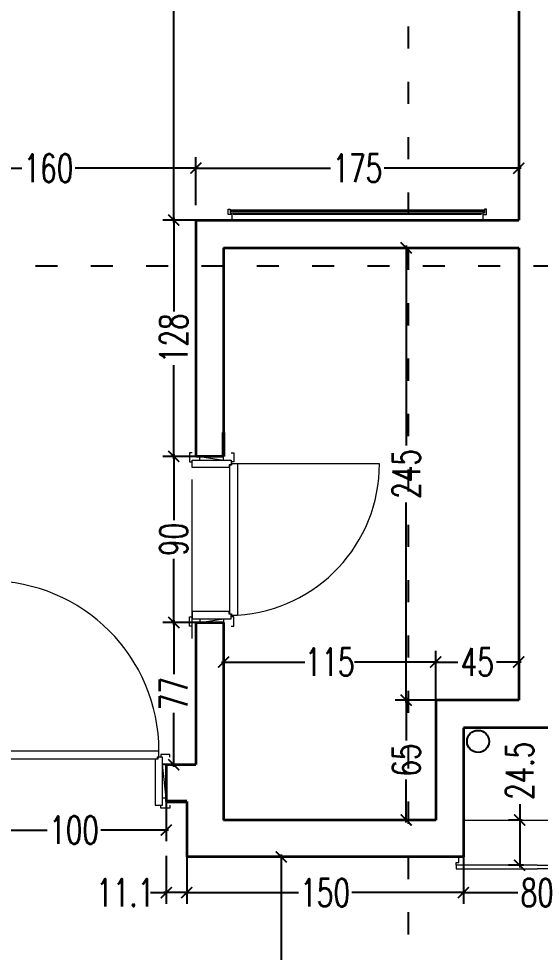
# Model space of a CAD drawing. Header units: centimetres. Extents: x -3207095 to 15275363, y -32656 to 4798027.
# Drawn here: x 694137 to 694420, y 4471626 to 4472132 of the extents above; entities that cross this region are included whole.
import ezdxf

# ---------------------------------------------------------------- set-up
doc = ezdxf.new("R2010")
doc.units = ezdxf.units.CM
doc.linetypes.add('ACAD_ISO03W100', pattern=[30, 12, -18])
doc.linetypes.add('DUZ', pattern=[500, 500])
doc.layers.get('0').update_dxf_attribs({"color": 1, "linetype": 'DUZ'})
for name, color, linetype in [('0 MC MAHAL', 94, 'Continuous'), ('DIM', 1, 'DUZ'), ('TESİSAT', 57, 'Continuous')]:
    doc.layers.add(name, color=color, linetype=linetype)
for name, color, linetype, lineweight in [('DUV', 220, 'Continuous', 50), ('DUVAR', 7, 'Continuous', 35), ('FE_MOBTEF.2', 33, 'Continuous', 18), ('KAPEN', 151, 'Continuous', 9)]:
    doc.layers.add(name, color=color, linetype=linetype, lineweight=lineweight)
doc.styles.add('DIM', font='ROMANSTW.SHX', dxfattribs={"width": 0.7})
doc.dimstyles.new('1_100', dxfattribs={"dimtxt": 15, "dimasz": 6, "dimexe": 6, "dimexo": 0, "dimgap": 2, "dimtad": 0, "dimdec": 1, "dimzin": 11, "dimdsep": 46, "dimtxsty": 'DIM', "dimblk": 'ARCHTICK', "dimcen": 3, "dimdle": 1.25, "dimclrt": 2, "dimadec": 0, "dimazin": 0, "dimtfac": 1.25, "dimtdec": 1, "dimtix": 1, "dimtofl": 0, "dimtmove": 1, "dimatfit": 3, "dimldrblk": 'ARCHTICK', "dimfxl": 20, "dimfxlon": 1, "dimtolj": 1, "dimtzin": 0, "dimarcsym": 0})

# ---------------------------------------------------------------- blocks, each defined once
blk = doc.blocks.new('new block')
at = {"layer": 'KAPEN'}
for p, q in [((105202.0528, 48261.8596), (105202.0198, 48261.8596)), ((105202.0528, 48261.8526), (105202.0528, 48261.8596)), ((105202.0628, 48261.8526), (105202.0528, 48261.8526)), ((105202.0628, 48261.0466), (105202.0628, 48261.8526)), ((105201.2498, 48261.0396), (105202.0528, 48261.0396)), ((105202.0528, 48261.0466), (105202.0628, 48261.0466)), ((105202.0528, 48261.0396), (105202.0528, 48261.0466))]:
    blk.add_line(p, q, dxfattribs=at)
for points in [[(105202.0548, 48261.9196), (105202.0398, 48261.9196), (105202.0398, 48261.8696), (105202.0548, 48261.8696)], [(105202.2248, 48261.8796), (105202.2248, 48261.8996), (105202.0948, 48261.8796), (105202.0948, 48261.8996)], [(105202.2648, 48261.9196), (105202.2798, 48261.9196), (105202.2798, 48261.8696), (105202.2648, 48261.8696)], [(105202.0198, 48261.0396), (105202.0198, 48261.8596)], [(105202.0548, 48260.9796), (105202.0398, 48260.9796), (105202.0398, 48261.0296), (105202.0548, 48261.0296)], [(105202.2248, 48261.0196), (105202.2248, 48260.9996), (105202.0948, 48261.0196), (105202.0948, 48260.9996)], [(105202.2648, 48260.9796), (105202.2798, 48260.9796), (105202.2798, 48261.0296), (105202.2648, 48261.0296)]]:
    blk.add_lwpolyline(points, dxfattribs=at)
for points in [[(105202.0548, 48261.8796), (105202.0548, 48261.8546), (105202.0648, 48261.8546), (105202.0648, 48261.8396), (105202.2648, 48261.8396), (105202.2648, 48261.8796)], [(105202.0548, 48261.0196), (105202.0548, 48261.0446), (105202.0648, 48261.0446), (105202.0648, 48261.0596), (105202.2648, 48261.0596), (105202.2648, 48261.0196)]]:
    blk.add_lwpolyline(points, close=True, dxfattribs=at)
blk.add_arc((105202.0715, 48261.0396), 0.8216, 93.6023, 180, dxfattribs=at)
blk = doc.blocks.new('K210')
for p, q in [((0.04, 0.985), (0.04, 0.032)), ((0.96, 0.032), (0.96, 0.065)), ((0.04, 0.032), (0.047, 0.032)), ((0.047, 0.032), (0.047, 0.022)), ((0.047, 0.022), (0.953, 0.022)), ((0.953, 0.032), (0.96, 0.032)), ((0.953, 0.022), (0.953, 0.032))]:
    blk.add_line(p, q)
for points in [[(0.04, 0.065), (0.96, 0.065)], [(-0.02, 0.03), (-0.02, 0.045), (0.03, 0.045), (0.03, 0.03)], [(1.02, 0.03), (1.02, 0.045), (0.97, 0.045), (0.97, 0.03)], [(0.02, -0.19), (0, -0.19), (0.02, -0.01), (0, -0.01)], [(0.98, -0.19), (1, -0.19), (0.98, -0.01), (1, -0.01)], [(-0.02, -0.23), (-0.02, -0.245), (0.03, -0.245), (0.03, -0.23)], [(1.02, -0.23), (1.02, -0.245), (0.97, -0.245), (0.97, -0.23)]]:
    blk.add_lwpolyline(points)
for points in [[(0.02, 0.03), (0.045, 0.03), (0.045, 0.02), (0.06, 0.02), (0.06, -0.23), (0.02, -0.23)], [(0.98, 0.03), (0.955, 0.03), (0.955, 0.02), (0.94, 0.02), (0.94, -0.23), (0.98, -0.23)]]:
    blk.add_lwpolyline(points, close=True)
blk.add_arc((0.04, 0.065), 0.92, 0, 90)
blk = doc.blocks.new('rgtkjıtdkfgölv')
at = {"layer": 'FE_MOBTEF.2'}
for p, q in [((104445.9076, 48877.9319), (104445.9076, 48877.9619)), ((104447.2679, 48877.9319), (104447.2679, 48877.9619)), ((104445.9079, 48877.9319), (104445.8879, 48877.9319)), ((104445.8879, 48877.9319), (104445.8879, 48877.9019)), ((104445.8879, 48877.9019), (104445.8979, 48877.9019)), ((104445.8979, 48877.9139), (104445.8979, 48877.9219)), ((104445.8979, 48877.9219), (104447.2779, 48877.9219)), ((104445.8979, 48877.9219), (104445.9079, 48877.9219)), ((104445.8979, 48877.9019), (104445.8979, 48877.9219)), ((104445.8979, 48877.9079), (104445.8979, 48877.9139)), ((104445.8979, 48877.9139), (104447.2779, 48877.9139)), ((104447.2779, 48877.9139), (104445.8979, 48877.9139)), ((104447.2779, 48877.9079), (104445.8979, 48877.9079)), ((104445.9079, 48877.9219), (104445.9079, 48877.9319)), ((104447.2612, 48877.9319), (104445.9143, 48877.9319)), ((104447.2679, 48877.9319), (104447.2879, 48877.9319)), ((104447.2679, 48877.9219), (104447.2679, 48877.9319)), ((104447.2779, 48877.9219), (104447.2679, 48877.9219)), ((104447.2779, 48877.9019), (104447.2779, 48877.9219)), ((104447.2779, 48877.9219), (104447.2779, 48877.9139)), ((104447.2779, 48877.9139), (104447.2779, 48877.9079)), ((104447.2879, 48877.9019), (104447.2779, 48877.9019)), ((104447.2879, 48877.9319), (104447.2879, 48877.9019))]:
    blk.add_line(p, q, dxfattribs=at)
blk = doc.blocks.new('_ArchTick')
at = {"color": 0, "linetype": 'ByBlock', "const_width": 0.15}
blk.add_lwpolyline([(-0.5, -0.5), (0.5, 0.5)], dxfattribs=at)
blk = doc.blocks.new('*D591')
at = {"layer": 'Defpoints', "color": 0, "linetype": 'Continuous', "lineweight": 5, "transparency": 16777216}
for p in [(694323.37, 4472560.62), (694143.37, 4472542.8), (694323.37, 127.65)]:
    blk.add_point(p, dxfattribs=at)
at = {"layer": 'DIM', "color": 0, "linetype": 'Continuous', "lineweight": -2, "transparency": 16777216}
for p, q in [((694143.37, 4472542.8), (694143.37, 4472566.62)), ((694323.37, 4472540.62), (694323.37, 4472566.62)), ((694142.12, 4472560.62), (694218.87, 4472560.62)), ((694324.62, 4472560.62), (694247.87, 4472560.62))]:
    blk.add_line(p, q, dxfattribs=at)
at = {"layer": 'DIM', "color": 0, "linetype": 'Continuous', "lineweight": -2, "transparency": 16777216, "xscale": 6, "yscale": 6, "zscale": 6, "rotation": 180}
blk.add_blockref('_ArchTick', (694143.37, 4472560.62), dxfattribs=at)
at = {"layer": 'DIM', "color": 0, "linetype": 'Continuous', "lineweight": -2, "transparency": 16777216, "xscale": 6, "yscale": 6, "zscale": 6}
blk.add_blockref('_ArchTick', (694323.37, 4472560.62), dxfattribs=at)
at = {"layer": 'DIM', "color": 2, "linetype": 'Continuous', "lineweight": 5, "transparency": 16777216, "insert": (694233.37, 4472560.62), "char_height": 15, "attachment_point": 5, "style": 'DIM'}
blk.add_mtext('\\A1;180', dxfattribs=at)
blk = doc.blocks.new('*D1440')
at = {"layer": 'Defpoints', "color": 0, "linetype": 'Continuous', "lineweight": 5, "transparency": 16777216}
for p in [(694221.32, 4471804.8), (694233.37, 4471804.8), (694233.37, 4471727.8)]:
    blk.add_point(p, dxfattribs=at)
at = {"layer": 'DIM', "color": 0, "linetype": 'Continuous', "lineweight": -2, "transparency": 16777216}
for p, q in [((694233.37, 4471804.8), (694215.32, 4471804.8)), ((694221.32, 4471806.05), (694221.32, 4471776.8)), ((694221.32, 4471726.55), (694221.32, 4471755.8)), ((694233.37, 4471727.8), (694215.32, 4471727.8))]:
    blk.add_line(p, q, dxfattribs=at)
at = {"layer": 'DIM', "color": 0, "linetype": 'Continuous', "lineweight": -2, "transparency": 16777216, "xscale": 6, "yscale": 6, "zscale": 6}
for p, rotation in [((694221.32, 4471804.8), 90), ((694221.32, 4471727.8), 270)]:
    blk.add_blockref('_ArchTick', p, dxfattribs=dict(at, rotation=rotation))
at = {"layer": 'DIM', "color": 2, "linetype": 'Continuous', "lineweight": 5, "transparency": 16777216, "insert": (694221.32, 4471766.3), "char_height": 15, "attachment_point": 5, "rotation": 90, "style": 'DIM'}
blk.add_mtext('\\A1;77', dxfattribs=at)
blk = doc.blocks.new('*D1441')
at = {"layer": 'Defpoints', "color": 0, "linetype": 'Continuous', "lineweight": 5, "transparency": 16777216}
for p in [(694221.32, 4471894.8), (694233.37, 4471894.8), (694233.37, 4471804.8)]:
    blk.add_point(p, dxfattribs=at)
at = {"layer": 'DIM', "color": 0, "linetype": 'Continuous', "lineweight": -2, "transparency": 16777216}
for p, q in [((694221.32, 4471896.05), (694221.32, 4471860.3)), ((694233.37, 4471894.8), (694215.32, 4471894.8)), ((694221.32, 4471803.55), (694221.32, 4471839.3)), ((694233.37, 4471804.8), (694215.32, 4471804.8))]:
    blk.add_line(p, q, dxfattribs=at)
at = {"layer": 'DIM', "color": 0, "linetype": 'Continuous', "lineweight": -2, "transparency": 16777216, "xscale": 6, "yscale": 6, "zscale": 6}
for p, rotation in [((694221.32, 4471894.8), 90), ((694221.32, 4471804.8), 270)]:
    blk.add_blockref('_ArchTick', p, dxfattribs=dict(at, rotation=rotation))
at = {"layer": 'DIM', "color": 2, "linetype": 'Continuous', "lineweight": 5, "transparency": 16777216, "insert": (694221.32, 4471849.8), "char_height": 15, "attachment_point": 5, "rotation": 90, "style": 'DIM'}
blk.add_mtext('\\A1;90', dxfattribs=at)
blk = doc.blocks.new('*D1442')
at = {"layer": 'Defpoints', "color": 0, "linetype": 'Continuous', "lineweight": 5, "transparency": 16777216}
for p in [(694221.32, 4472022.8), (694233.37, 4472022.8), (694233.37, 4471894.8)]:
    blk.add_point(p, dxfattribs=at)
at = {"layer": 'DIM', "color": 0, "linetype": 'Continuous', "lineweight": -2, "transparency": 16777216}
for p, q in [((694233.37, 4472022.8), (694215.32, 4472022.8)), ((694221.32, 4472024.05), (694221.32, 4471973.3)), ((694221.32, 4471893.55), (694221.32, 4471944.3)), ((694233.37, 4471894.8), (694215.32, 4471894.8))]:
    blk.add_line(p, q, dxfattribs=at)
at = {"layer": 'DIM', "color": 0, "linetype": 'Continuous', "lineweight": -2, "transparency": 16777216, "xscale": 6, "yscale": 6, "zscale": 6}
for p, rotation in [((694221.32, 4472022.8), 90), ((694221.32, 4471894.8), 270)]:
    blk.add_blockref('_ArchTick', p, dxfattribs=dict(at, rotation=rotation))
at = {"layer": 'DIM', "color": 2, "linetype": 'Continuous', "lineweight": 5, "transparency": 16777216, "insert": (694221.32, 4471958.8), "char_height": 15, "attachment_point": 5, "rotation": 90, "style": 'DIM'}
blk.add_mtext('\\A1;128', dxfattribs=at)
blk = doc.blocks.new('*D1443')
at = {"layer": 'Defpoints', "color": 0, "linetype": 'Continuous', "lineweight": 5, "transparency": 16777216}
for p in [(694221.32, 4472522.8), (694233.37, 4472522.8), (694233.37, 4472022.8)]:
    blk.add_point(p, dxfattribs=at)
at = {"layer": 'DIM', "color": 0, "linetype": 'Continuous', "lineweight": -2, "transparency": 16777216}
for p, q in [((694233.37, 4472522.8), (694215.32, 4472522.8)), ((694221.32, 4472524.05), (694221.32, 4472288.3)), ((694221.32, 4472021.55), (694221.32, 4472257.3)), ((694233.37, 4472022.8), (694215.32, 4472022.8))]:
    blk.add_line(p, q, dxfattribs=at)
at = {"layer": 'DIM', "color": 0, "linetype": 'Continuous', "lineweight": -2, "transparency": 16777216, "xscale": 6, "yscale": 6, "zscale": 6}
for p, rotation in [((694221.32, 4472522.8), 90), ((694221.32, 4472022.8), 270)]:
    blk.add_blockref('_ArchTick', p, dxfattribs=dict(at, rotation=rotation))
at = {"layer": 'DIM', "color": 2, "linetype": 'Continuous', "lineweight": 5, "transparency": 16777216, "insert": (694221.32, 4472272.8), "char_height": 15, "attachment_point": 5, "rotation": 90, "style": 'DIM'}
blk.add_mtext('\\A1;500', dxfattribs=at)
blk = doc.blocks.new('*D1444')
at = {"layer": 'Defpoints', "color": 0, "linetype": 'Continuous', "lineweight": 5, "transparency": 16777216}
for p in [(694233.37, 4472050.97), (694233.37, 4472022.8), (694408.37, 4472022.8)]:
    blk.add_point(p, dxfattribs=at)
at = {"layer": 'DIM', "color": 0, "linetype": 'Continuous', "lineweight": -2, "transparency": 16777216}
for p, q in [((694233.37, 4472030.97), (694233.37, 4472056.97)), ((694408.37, 4472030.97), (694408.37, 4472056.97)), ((694232.12, 4472050.97), (694306.37, 4472050.97)), ((694409.62, 4472050.97), (694335.37, 4472050.97))]:
    blk.add_line(p, q, dxfattribs=at)
at = {"layer": 'DIM', "color": 0, "linetype": 'Continuous', "lineweight": -2, "transparency": 16777216, "xscale": 6, "yscale": 6, "zscale": 6, "rotation": 180}
blk.add_blockref('_ArchTick', (694233.37, 4472050.97), dxfattribs=at)
at = {"layer": 'DIM', "color": 0, "linetype": 'Continuous', "lineweight": -2, "transparency": 16777216, "xscale": 6, "yscale": 6, "zscale": 6}
blk.add_blockref('_ArchTick', (694408.37, 4472050.97), dxfattribs=at)
at = {"layer": 'DIM', "color": 2, "linetype": 'Continuous', "lineweight": 5, "transparency": 16777216, "insert": (694320.87, 4472050.97), "char_height": 15, "attachment_point": 5, "style": 'DIM'}
blk.add_mtext('\\A1;175', dxfattribs=at)
blk = doc.blocks.new('*D1445')
at = {"layer": 'Defpoints', "color": 0, "linetype": 'Continuous', "lineweight": 5, "transparency": 16777216}
for p in [(694073.37, 4472050.97), (694073.37, 4472022.8), (694233.37, 4472022.8)]:
    blk.add_point(p, dxfattribs=at)
at = {"layer": 'DIM', "color": 0, "linetype": 'Continuous', "lineweight": -2, "transparency": 16777216}
for p, q in [((694073.37, 4472030.97), (694073.37, 4472056.97)), ((694233.37, 4472030.97), (694233.37, 4472056.97)), ((694072.12, 4472050.97), (694138.87, 4472050.97)), ((694234.62, 4472050.97), (694167.87, 4472050.97))]:
    blk.add_line(p, q, dxfattribs=at)
at = {"layer": 'DIM', "color": 0, "linetype": 'Continuous', "lineweight": -2, "transparency": 16777216, "xscale": 6, "yscale": 6, "zscale": 6, "rotation": 180}
blk.add_blockref('_ArchTick', (694073.37, 4472050.97), dxfattribs=at)
at = {"layer": 'DIM', "color": 0, "linetype": 'Continuous', "lineweight": -2, "transparency": 16777216, "xscale": 6, "yscale": 6, "zscale": 6}
blk.add_blockref('_ArchTick', (694233.37, 4472050.97), dxfattribs=at)
at = {"layer": 'DIM', "color": 2, "linetype": 'Continuous', "lineweight": 5, "transparency": 16777216, "insert": (694153.37, 4472050.97), "char_height": 15, "attachment_point": 5, "style": 'DIM'}
blk.add_mtext('\\A1;160', dxfattribs=at)
blk = doc.blocks.new('*D1551')
at = {"layer": 'Defpoints', "color": 0, "linetype": 'Continuous', "lineweight": 5, "transparency": 16777216}
for p in [(694217.26, 4471686.35), (694228.37, 4471686.15), (694217.26, 4471658.45)]:
    blk.add_point(p, dxfattribs=at)
at = {"layer": 'DIM', "color": 0, "linetype": 'Continuous', "lineweight": -2, "transparency": 16777216}
for p, q in [((694217.26, 4471678.45), (694217.26, 4471652.45)), ((694228.37, 4471678.45), (694228.37, 4471652.45)), ((694208.72, 4471658.45), (694217.26, 4471658.45)), ((694229.62, 4471658.45), (694216.01, 4471658.45))]:
    blk.add_line(p, q, dxfattribs=at)
at = {"layer": 'DIM', "color": 0, "linetype": 'Continuous', "lineweight": -2, "transparency": 16777216, "xscale": 6, "yscale": 6, "zscale": 6, "rotation": 180}
blk.add_blockref('_ArchTick', (694217.26, 4471658.45), dxfattribs=at)
at = {"layer": 'DIM', "color": 0, "linetype": 'Continuous', "lineweight": -2, "transparency": 16777216, "xscale": 6, "yscale": 6, "zscale": 6}
blk.add_blockref('_ArchTick', (694228.37, 4471658.45), dxfattribs=at)
at = {"layer": 'DIM', "color": 2, "linetype": 'Continuous', "lineweight": 5, "transparency": 16777216, "insert": (694194.97, 4471658.45), "char_height": 15, "attachment_point": 5, "style": 'DIM'}
blk.add_mtext('\\A1;11.1', dxfattribs=at)
blk = doc.blocks.new('*D1552')
at = {"layer": 'Defpoints', "color": 0, "linetype": 'Continuous', "lineweight": 5, "transparency": 16777216}
for p in [(694117.26, 4471707.8), (694217.26, 4471707.8), (694217.26, 4471692.35)]:
    blk.add_point(p, dxfattribs=at)
at = {"layer": 'DIM', "color": 0, "linetype": 'Continuous', "lineweight": -2, "transparency": 16777216}
for p, q in [((694117.26, 4471707.8), (694117.26, 4471686.35)), ((694217.26, 4471707.8), (694217.26, 4471686.35)), ((694116.01, 4471692.35), (694152.76, 4471692.35)), ((694218.51, 4471692.35), (694181.76, 4471692.35))]:
    blk.add_line(p, q, dxfattribs=at)
at = {"layer": 'DIM', "color": 0, "linetype": 'Continuous', "lineweight": -2, "transparency": 16777216, "xscale": 6, "yscale": 6, "zscale": 6, "rotation": 180}
blk.add_blockref('_ArchTick', (694117.26, 4471692.35), dxfattribs=at)
at = {"layer": 'DIM', "color": 0, "linetype": 'Continuous', "lineweight": -2, "transparency": 16777216, "xscale": 6, "yscale": 6, "zscale": 6}
blk.add_blockref('_ArchTick', (694217.26, 4471692.35), dxfattribs=at)
at = {"layer": 'DIM', "color": 2, "linetype": 'Continuous', "lineweight": 5, "transparency": 16777216, "insert": (694167.26, 4471692.35), "char_height": 15, "attachment_point": 5, "style": 'DIM'}
blk.add_mtext('\\A1;100', dxfattribs=at)
blk = doc.blocks.new('*D1558')
at = {"layer": 'Defpoints', "color": 0, "linetype": 'Continuous', "lineweight": 5, "transparency": 16777216}
for p in [(694228.37, 4471677.8), (694378.37, 4471677.8), (694378.37, 4471658.45)]:
    blk.add_point(p, dxfattribs=at)
at = {"layer": 'DIM', "color": 0, "linetype": 'Continuous', "lineweight": -2, "transparency": 16777216}
for p, q in [((694228.37, 4471677.8), (694228.37, 4471652.45)), ((694378.37, 4471677.8), (694378.37, 4471652.45)), ((694227.12, 4471658.45), (694288.87, 4471658.45)), ((694379.62, 4471658.45), (694317.87, 4471658.45))]:
    blk.add_line(p, q, dxfattribs=at)
at = {"layer": 'DIM', "color": 0, "linetype": 'Continuous', "lineweight": -2, "transparency": 16777216, "xscale": 6, "yscale": 6, "zscale": 6, "rotation": 180}
blk.add_blockref('_ArchTick', (694228.37, 4471658.45), dxfattribs=at)
at = {"layer": 'DIM', "color": 0, "linetype": 'Continuous', "lineweight": -2, "transparency": 16777216, "xscale": 6, "yscale": 6, "zscale": 6}
blk.add_blockref('_ArchTick', (694378.37, 4471658.45), dxfattribs=at)
at = {"layer": 'DIM', "color": 2, "linetype": 'Continuous', "lineweight": 5, "transparency": 16777216, "insert": (694303.37, 4471658.45), "char_height": 15, "attachment_point": 5, "style": 'DIM'}
blk.add_mtext('\\A1;150', dxfattribs=at)
blk = doc.blocks.new('*D1559')
at = {"layer": 'Defpoints', "color": 0, "linetype": 'Continuous', "lineweight": 5, "transparency": 16777216}
for p in [(694378.37, 4471677.8), (694458.37, 4471677.8), (694458.37, 4471658.45)]:
    blk.add_point(p, dxfattribs=at)
at = {"layer": 'DIM', "color": 0, "linetype": 'Continuous', "lineweight": -2, "transparency": 16777216}
for p, q in [((694378.37, 4471677.8), (694378.37, 4471652.45)), ((694458.37, 4471677.8), (694458.37, 4471652.45)), ((694377.12, 4471658.45), (694407.87, 4471658.45)), ((694459.62, 4471658.45), (694428.87, 4471658.45))]:
    blk.add_line(p, q, dxfattribs=at)
at = {"layer": 'DIM', "color": 0, "linetype": 'Continuous', "lineweight": -2, "transparency": 16777216, "xscale": 6, "yscale": 6, "zscale": 6, "rotation": 180}
blk.add_blockref('_ArchTick', (694378.37, 4471658.45), dxfattribs=at)
at = {"layer": 'DIM', "color": 0, "linetype": 'Continuous', "lineweight": -2, "transparency": 16777216, "xscale": 6, "yscale": 6, "zscale": 6}
blk.add_blockref('_ArchTick', (694458.37, 4471658.45), dxfattribs=at)
at = {"layer": 'DIM', "color": 2, "linetype": 'Continuous', "lineweight": 5, "transparency": 16777216, "insert": (694418.37, 4471658.45), "char_height": 15, "attachment_point": 5, "style": 'DIM'}
blk.add_mtext('\\A1;80', dxfattribs=at)
blk = doc.blocks.new('*D1583')
at = {"layer": 'Defpoints', "color": 0, "linetype": 'Continuous', "lineweight": 5, "transparency": 16777216}
for p in [(694410.21, 4471697.8), (694408.87, 4471673.3), (694410.87, 4471673.3)]:
    blk.add_point(p, dxfattribs=at)
at = {"layer": 'DIM', "color": 0, "linetype": 'Continuous', "lineweight": -2, "transparency": 16777216}
for p, q in [((694408.87, 4471706.44), (694408.87, 4471697.8)), ((694408.87, 4471699.05), (694408.87, 4471672.05)), ((694410.21, 4471697.8), (694402.87, 4471697.8)), ((694410.87, 4471673.3), (694402.87, 4471673.3))]:
    blk.add_line(p, q, dxfattribs=at)
at = {"layer": 'DIM', "color": 0, "linetype": 'Continuous', "lineweight": -2, "transparency": 16777216, "xscale": 6, "yscale": 6, "zscale": 6}
for p, rotation in [((694408.87, 4471697.8), 90), ((694408.87, 4471673.3), 270)]:
    blk.add_blockref('_ArchTick', p, dxfattribs=dict(at, rotation=rotation))
at = {"layer": 'DIM', "color": 2, "linetype": 'Continuous', "lineweight": 5, "transparency": 16777216, "insert": (694408.87, 4471724.44), "char_height": 15, "attachment_point": 5, "rotation": 90, "style": 'DIM'}
blk.add_mtext('\\A1;24.5', dxfattribs=at)
blk = doc.blocks.new('*D1603')
at = {"layer": 'Defpoints', "color": 0, "linetype": 'Continuous', "lineweight": 5, "transparency": 16777216}
for p in [(694363.37, 4471783.39), (694363.37, 4471762.8), (694408.37, 4471762.8)]:
    blk.add_point(p, dxfattribs=at)
at = {"layer": 'DIM', "color": 0, "linetype": 'Continuous', "lineweight": -2, "transparency": 16777216}
for p, q in [((694363.37, 4471763.39), (694363.37, 4471789.39)), ((694408.37, 4471763.39), (694408.37, 4471789.39)), ((694362.12, 4471783.39), (694375.37, 4471783.39)), ((694409.62, 4471783.39), (694396.37, 4471783.39))]:
    blk.add_line(p, q, dxfattribs=at)
at = {"layer": 'DIM', "color": 0, "linetype": 'Continuous', "lineweight": -2, "transparency": 16777216, "xscale": 6, "yscale": 6, "zscale": 6, "rotation": 180}
blk.add_blockref('_ArchTick', (694363.37, 4471783.39), dxfattribs=at)
at = {"layer": 'DIM', "color": 0, "linetype": 'Continuous', "lineweight": -2, "transparency": 16777216, "xscale": 6, "yscale": 6, "zscale": 6}
blk.add_blockref('_ArchTick', (694408.37, 4471783.39), dxfattribs=at)
at = {"layer": 'DIM', "color": 2, "linetype": 'Continuous', "lineweight": 5, "transparency": 16777216, "insert": (694385.87, 4471783.39), "char_height": 15, "attachment_point": 5, "style": 'DIM'}
blk.add_mtext('\\A1;45', dxfattribs=at)
blk = doc.blocks.new('*D1604')
at = {"layer": 'Defpoints', "color": 0, "linetype": 'Continuous', "lineweight": 5, "transparency": 16777216}
for p in [(694248.37, 4471783.39), (694248.37, 4471762.8), (694363.37, 4471762.8)]:
    blk.add_point(p, dxfattribs=at)
at = {"layer": 'DIM', "color": 0, "linetype": 'Continuous', "lineweight": -2, "transparency": 16777216}
for p, q in [((694248.37, 4471763.39), (694248.37, 4471789.39)), ((694363.37, 4471763.39), (694363.37, 4471789.39)), ((694247.12, 4471783.39), (694292.37, 4471783.39)), ((694364.62, 4471783.39), (694319.37, 4471783.39))]:
    blk.add_line(p, q, dxfattribs=at)
at = {"layer": 'DIM', "color": 0, "linetype": 'Continuous', "lineweight": -2, "transparency": 16777216, "xscale": 6, "yscale": 6, "zscale": 6, "rotation": 180}
blk.add_blockref('_ArchTick', (694248.37, 4471783.39), dxfattribs=at)
at = {"layer": 'DIM', "color": 0, "linetype": 'Continuous', "lineweight": -2, "transparency": 16777216, "xscale": 6, "yscale": 6, "zscale": 6}
blk.add_blockref('_ArchTick', (694363.37, 4471783.39), dxfattribs=at)
at = {"layer": 'DIM', "color": 2, "linetype": 'Continuous', "lineweight": 5, "transparency": 16777216, "insert": (694305.87, 4471783.39), "char_height": 15, "attachment_point": 5, "style": 'DIM'}
blk.add_mtext('\\A1;115', dxfattribs=at)
blk = doc.blocks.new('*D1605')
at = {"layer": 'Defpoints', "color": 0, "linetype": 'Continuous', "lineweight": 5, "transparency": 16777216}
for p in [(694347.35, 4471762.8), (694363.37, 4471762.8), (694363.37, 4471697.8)]:
    blk.add_point(p, dxfattribs=at)
at = {"layer": 'DIM', "color": 0, "linetype": 'Continuous', "lineweight": -2, "transparency": 16777216}
for p, q in [((694347.35, 4471764.05), (694347.35, 4471740.8)), ((694363.37, 4471762.8), (694341.35, 4471762.8)), ((694347.35, 4471696.55), (694347.35, 4471719.8)), ((694363.37, 4471697.8), (694341.35, 4471697.8))]:
    blk.add_line(p, q, dxfattribs=at)
at = {"layer": 'DIM', "color": 0, "linetype": 'Continuous', "lineweight": -2, "transparency": 16777216, "xscale": 6, "yscale": 6, "zscale": 6}
for p, rotation in [((694347.35, 4471762.8), 90), ((694347.35, 4471697.8), 270)]:
    blk.add_blockref('_ArchTick', p, dxfattribs=dict(at, rotation=rotation))
at = {"layer": 'DIM', "color": 2, "linetype": 'Continuous', "lineweight": 5, "transparency": 16777216, "insert": (694347.35, 4471730.3), "char_height": 15, "attachment_point": 5, "rotation": 90, "style": 'DIM'}
blk.add_mtext('\\A1;65', dxfattribs=at)
blk = doc.blocks.new('*D1606')
at = {"layer": 'Defpoints', "color": 0, "linetype": 'Continuous', "lineweight": 5, "transparency": 16777216}
for p in [(694347.35, 4472007.8), (694363.37, 4472007.8), (694363.37, 4471762.8)]:
    blk.add_point(p, dxfattribs=at)
at = {"layer": 'DIM', "color": 0, "linetype": 'Continuous', "lineweight": -2, "transparency": 16777216}
for p, q in [((694363.37, 4472007.8), (694341.35, 4472007.8)), ((694347.35, 4472009.05), (694347.35, 4471900.8)), ((694347.35, 4471761.55), (694347.35, 4471869.8)), ((694363.37, 4471762.8), (694341.35, 4471762.8))]:
    blk.add_line(p, q, dxfattribs=at)
at = {"layer": 'DIM', "color": 0, "linetype": 'Continuous', "lineweight": -2, "transparency": 16777216, "xscale": 6, "yscale": 6, "zscale": 6}
for p, rotation in [((694347.35, 4472007.8), 90), ((694347.35, 4471762.8), 270)]:
    blk.add_blockref('_ArchTick', p, dxfattribs=dict(at, rotation=rotation))
at = {"layer": 'DIM', "color": 2, "linetype": 'Continuous', "lineweight": 5, "transparency": 16777216, "insert": (694347.35, 4471885.3), "char_height": 15, "attachment_point": 5, "rotation": 90, "style": 'DIM'}
blk.add_mtext('\\A1;245', dxfattribs=at)
blk = doc.blocks.new('*D1631')
at = {"layer": 'Defpoints', "color": 0, "linetype": 'Continuous', "lineweight": 5, "transparency": 16777216}
for p in [(694279.56, 4471677.8), (694323.37, 4471677.8), (694323.37, 4471502.8)]:
    blk.add_point(p, dxfattribs=at)
at = {"layer": 'DIM', "color": 0, "linetype": 'Continuous', "lineweight": -2, "transparency": 16777216}
for p, q in [((694299.56, 4471677.8), (694273.56, 4471677.8)), ((694279.56, 4471679.05), (694279.56, 4471604.8)), ((694279.56, 4471501.55), (694279.56, 4471575.8)), ((694299.56, 4471502.8), (694273.56, 4471502.8))]:
    blk.add_line(p, q, dxfattribs=at)
at = {"layer": 'DIM', "color": 0, "linetype": 'Continuous', "lineweight": -2, "transparency": 16777216, "xscale": 6, "yscale": 6, "zscale": 6}
for p, rotation in [((694279.56, 4471677.8), 90), ((694279.56, 4471502.8), 270)]:
    blk.add_blockref('_ArchTick', p, dxfattribs=dict(at, rotation=rotation))
at = {"layer": 'DIM', "color": 2, "linetype": 'Continuous', "lineweight": 5, "transparency": 16777216, "insert": (694279.56, 4471590.3), "char_height": 15, "attachment_point": 5, "rotation": 90, "style": 'DIM'}
blk.add_mtext('\\A1;175', dxfattribs=at)

msp = doc.modelspace()

# ---------------------------------------------------------------- linework, layer by layer
at = {"color": 232, "linetype": 'ACAD_ISO03W100'}
for p, q in [((694348.37, 4472637.8), (694348.37, 4469507.8)), ((697128.37, 4471997.8), (693188.37, 4471997.8))]:
    msp.add_line(p, q, dxfattribs=at)
at = {"layer": 'DUV'}
for p, q in [((694248.37, 4471907.8), (694248.37, 4471894.8)), ((694217.26, 4471707.8), (694228.37, 4471707.8))]:
    msp.add_line(p, q, dxfattribs=at)
at = {"layer": 'DUVAR'}
for p, q in [((694408.37, 4472522.8), (694408.37, 4472022.8)), ((694233.37, 4472022.8), (694408.37, 4472022.8)), ((694233.37, 4472022.8), (694233.37, 4471894.8)), ((694248.37, 4472007.8), (694408.37, 4472007.8)), ((694248.37, 4472007.8), (694248.37, 4471894.8)), ((694408.37, 4472007.8), (694408.37, 4471762.8)), ((694248.37, 4471894.8), (694233.37, 4471894.8)), ((694233.37, 4471804.8), (694233.37, 4471727.8)), ((694233.37, 4471804.8), (694248.37, 4471804.8)), ((694248.37, 4471804.8), (694248.37, 4471697.8)), ((694408.37, 4471762.8), (694363.37, 4471762.8)), ((694363.37, 4471762.8), (694363.37, 4471697.8)), ((694458.37, 4471747.8), (694378.37, 4471747.8)), ((694378.37, 4471747.8), (694378.37, 4471677.8)), ((694217.26, 4471727.8), (694233.37, 4471727.8)), ((694217.26, 4471727.8), (694217.26, 4471707.8)), ((694228.37, 4471707.8), (694217.26, 4471707.8)), ((694228.37, 4471707.8), (694228.37, 4471677.8)), ((694363.37, 4471697.8), (694248.37, 4471697.8)), ((694378.37, 4471677.8), (694228.37, 4471677.8))]:
    msp.add_line(p, q, dxfattribs=at)
at = {"layer": 'KAPEN'}
for p, q in [((694231.37, 4471796.06), (694231.37, 4471882.26)), ((694378.37, 4471697.8), (694458.37, 4471697.8))]:
    msp.add_line(p, q, dxfattribs=at)
msp.add_lwpolyline([(694378.37, 4471673.3), (694374.37, 4471673.3), (694374.37, 4471674.8), (694375.87, 4471674.8), (694375.87, 4471677.8), (694378.37, 4471677.8), (694378.37, 4471673.3)], close=True, dxfattribs=at)
for points in [[(694418.37, 4471673.3), (694374.37, 4471673.3), (694374.37, 4471671.3), (694418.37, 4471671.3)], [(694418.37, 4471673.3), (694462.37, 4471673.3), (694462.37, 4471671.3), (694418.37, 4471671.3)]]:
    msp.add_lwpolyline(points, dxfattribs=at)
at = {"layer": 'TESİSAT', "color": 8}
msp.add_circle((694386.34, 4471740.37), 6, dxfattribs=at)

# ---------------------------------------------------------------- block references
at = {"xscale": 100, "yscale": 100, "zscale": 100, "rotation": 180}
msp.add_blockref('new block', (11214457.85, 9297994.76), dxfattribs=at)
at = {"layer": '0 MC MAHAL', "xscale": -100, "yscale": 100, "zscale": 100, "rotation": 180}
msp.add_blockref('rgtkjıtdkfgölv', (-9750337.91, 9359818.99), dxfattribs=at)
at = {"layer": 'KAPEN', "xscale": 100, "yscale": 100, "zscale": 100}
msp.add_blockref('K210', (694117.26, 4471728.8), dxfattribs=at)

# ---------------------------------------------------------------- dimensions: what is measured, and where the dimension line sits
at = {"layer": 'DIM', "linetype": 'Continuous', "lineweight": 5}
for base, p1, p2, picture, middle in [((694323.37, 4472560.62), (694143.37, 4472542.8), (694323.37, 127.65), '*D591', (694233.37, 4472560.62)), ((694248.37, 4471783.39), (694363.37, 4471762.8), (694248.37, 4471762.8), '*D1604', (694305.87, 4471783.39)), ((694363.37, 4471783.39), (694408.37, 4471762.8), (694363.37, 4471762.8), '*D1603', (694385.87, 4471783.39)), ((694378.37, 4471658.45), (694228.37, 4471677.8), (694378.37, 4471677.8), '*D1558', (694303.37, 4471658.45)), ((694458.37, 4471658.45), (694378.37, 4471677.8), (694458.37, 4471677.8), '*D1559', (694418.37, 4471658.45))]:
    dim = msp.add_linear_dim(base=base, p1=p1, p2=p2, dimstyle='1_100', dxfattribs=at)
    dim.commit()
    dim.dimension.update_dxf_attribs({"geometry": picture, "text_midpoint": middle})
for base, p1, p2, angle, picture, middle in [((694221.32, 4472522.8), (694233.37, 4472022.8), (694233.37, 4472522.8), 90, '*D1443', (694221.32, 4472272.8)), ((694073.37, 4472050.97), (694233.37, 4472022.8), (694073.37, 4472022.8), 0, '*D1445', (694153.37, 4472050.97)), ((694233.37, 4472050.97), (694408.37, 4472022.8), (694233.37, 4472022.8), 0, '*D1444', (694320.87, 4472050.97)), ((694221.32, 4472022.8), (694233.37, 4471894.8), (694233.37, 4472022.8), 90, '*D1442', (694221.32, 4471958.8)), ((694347.35, 4472007.8), (694363.37, 4471762.8), (694363.37, 4472007.8), 90, '*D1606', (694347.35, 4471885.3)), ((694221.32, 4471894.8), (694233.37, 4471804.8), (694233.37, 4471894.8), 90, '*D1441', (694221.32, 4471849.8)), ((694221.32, 4471804.8), (694233.37, 4471727.8), (694233.37, 4471804.8), 90, '*D1440', (694221.32, 4471766.3)), ((694347.35, 4471762.8), (694363.37, 4471697.8), (694363.37, 4471762.8), 90, '*D1605', (694347.35, 4471730.3)), ((694217.26, 4471692.35), (694117.26, 4471707.8), (694217.26, 4471707.8), 0, '*D1552', (694167.26, 4471692.35)), ((694279.56, 4471677.8), (694323.37, 4471502.8), (694323.37, 4471677.8), 90, '*D1631', (694279.56, 4471590.3))]:
    dim = msp.add_linear_dim(base=base, p1=p1, p2=p2, angle=angle, dimstyle='1_100', dxfattribs=at)
    dim.commit()
    dim.dimension.update_dxf_attribs({"geometry": picture, "text_midpoint": middle})
for base, p1, p2, angle, picture, middle in [((694408.87, 4471673.3), (694410.21, 4471697.8), (694410.87, 4471673.3), 90, '*D1583', (694408.87, 4471724.44)), ((694217.26, 4471658.45), (694228.37, 4471686.15), (694217.26, 4471686.35), 0, '*D1551', (694194.97, 4471658.45))]:
    dim = msp.add_linear_dim(base=base, p1=p1, p2=p2, angle=angle, dimstyle='1_100', dxfattribs=at)
    dim.commit()
    dim.dimension.update_dxf_attribs({"geometry": picture, "text_midpoint": middle, "dimtype": 160})

doc.saveas('drawing.dxf')
